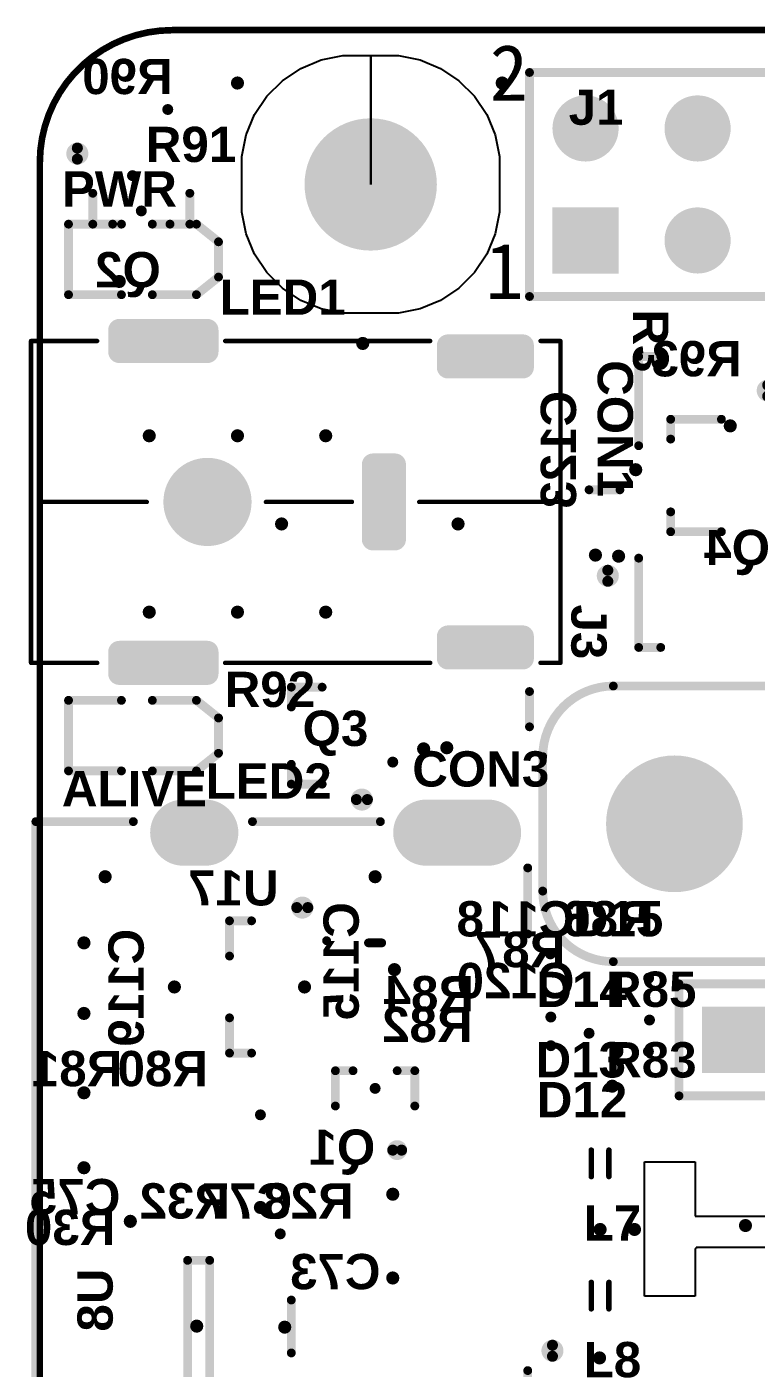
# Model space of a CAD drawing. Extents: x -0.3 to 75.5, y -0.2 to 56.1.
# Drawn here: x -0.29 to 16.24, y 25.65 to 56.08 of the extents above; entities that cross this region are included whole.
import ezdxf

# ---------------------------------------------------------------- set-up
doc = ezdxf.new("R2010")
doc.units = 0
doc.layers.get('0').update_dxf_attribs({"linetype": 'CONTINUOUS'})
for name, color, linetype in [('BOTTOMOVERLAY', 54, 'CONTINUOUS'), ('KEEPOUTLAYER', 6, 'CONTINUOUS'), ('MULTILAYER', 9, 'CONTINUOUS'), ('PADHOLELAYER', 156, 'CONTINUOUS'), ('TOPOVERLAY', 2, 'CONTINUOUS'), ('VIAHOLELAYER', 16, 'CONTINUOUS')]:
    doc.layers.add(name, color=color, linetype=linetype)
doc.styles.add('ARIAL', font='arialbd.ttf', dxfattribs={"height": 0.2})

# ---------------------------------------------------------------- blocks, each defined once
blk = doc.blocks.new('SOT23_6L_JW5057C_B_14')
at = {"layer": 'BOTTOMOVERLAY', "const_width": 0.1999996}
for points in [[(-0.2499995, 1.49999954), (0.2499995, 1.49999954)], [(-0.2499995, -1.49999954), (-0.2499995, 1.49999954)], [(0.2499995, -1.49999954), (0.2499995, 1.49999954)], [(-0.2499995, -1.49999954), (0.2499995, -1.49999954)]]:
    blk.add_lwpolyline(points, dxfattribs=at)
at = {"layer": 'BOTTOMOVERLAY'}
for points, const_width in [([(-0.2999994, 1.49999954, 1), (-0.1999996, 1.49999954, 1)], 0.0999998), ([(-0.2999994, 1.49999954, 1), (-0.1999996, 1.49999954, 1)], 0.0999998), ([(0.1999996, 1.49999954, 1), (0.2999994, 1.49999954, 1)], 0.0999998), ([(0.1999996, 1.49999954, 1), (0.2999994, 1.49999954, 1)], 0.0999998), ([(-0.2999994, -1.49999954, 1), (-0.1999996, -1.49999954, 1)], 0.0999998), ([(-0.2999994, -1.49999954, 1), (-0.1999996, -1.49999954, 1)], 0.0999998), ([(0.1999996, -1.49999954, 1), (0.2999994, -1.49999954, 1)], 0.0999998), ([(0.1999996, -1.49999954, 1), (0.2999994, -1.49999954, 1)], 0.0999998), ([(-1.07499912, -1.80000148, 1), (-1.32500116, -1.80000148, 1)], 0.2499995), ([(-1.3875004, -1.80000148, 1), (-1.26250192, -1.80000148, 1)], 0.12499848), ([(-1.13749836, -1.80000148, 1), (-1.01249988, -1.80000148, 1)], 0.12499848)]:
    blk.add_lwpolyline(points, format="xyb", close=True, dxfattribs=dict(at, const_width=const_width))
blk = doc.blocks.new('DIODES_SOT323_3_L_21')
at = {"layer": 'TOPOVERLAY'}
for points, const_width in [([(-0.77499718, 1.45000218, 1), (-1.02499922, 1.45000218, 1)], 0.2499995), ([(-1.08749846, 1.45000218, 1), (-0.96249998, 1.45000218, 1)], 0.12499848), ([(-0.83749642, 1.45000218, 1), (-0.7124979399999999, 1.45000218, 1)], 0.12499848), ([(-0.04999736, 1.10000034, 1), (0.05000244, 1.10000034, 1)], 0.0999998), ([(0.65000124, 1.10000034, 1), (0.75000104, 1.10000034, 1)], 0.0999998), ([(0.65000124, 1.10000034, 1), (0.75000104, 1.10000034, 1)], 0.0999998), ([(0.65000124, 0.65000124, 1), (0.75000104, 0.65000124, 1)], 0.0999998), ([(0.65000124, -0.6499986999999999, 1), (0.75000104, -0.6499986999999999, 1)], 0.0999998), ([(-0.04999736, -1.0999978, 1), (0.05000244, -1.0999978, 1)], 0.0999998), ([(0.65000124, -1.0999978, 1), (0.75000104, -1.0999978, 1)], 0.0999998), ([(0.65000124, -1.0999978, 1), (0.75000104, -1.0999978, 1)], 0.0999998)]:
    blk.add_lwpolyline(points, format="xyb", close=True, dxfattribs=dict(at, const_width=const_width))
at = {"layer": 'TOPOVERLAY', "const_width": 0.1999996}
for points in [[(0.7000011399999999, 1.10000034), (2.54e-06, 1.10000034)], [(0.7000011399999999, 1.10000034), (0.7000011399999999, 0.65000124)], [(0.7000011399999999, -0.6499986999999999), (0.7000011399999999, -1.0999978)], [(0.7000011399999999, -1.0999978), (2.54e-06, -1.0999978)]]:
    blk.add_lwpolyline(points, dxfattribs=at)
blk = doc.blocks.new('1_6X0_8X0_6_22')
at = {"layer": 'TOPOVERLAY', "const_width": 0.1999996}
for points in [[(-1.54999944, 0.8000009399999999), (-0.3499993, 0.8000009399999999)], [(-1.54999944, -0.8000009399999999), (-1.54999944, 0.8000009399999999)], [(0.35000184, 0.8000009399999999), (1.34999984, 0.8000009399999999)], [(1.34999984, 0.8000009399999999), (1.85000138, 0.3999992)], [(1.85000138, -0.3999992), (1.85000138, 0.3999992)], [(1.34999984, -0.8000009399999999), (1.85000138, -0.3999992)], [(-1.54999944, -0.8000009399999999), (-0.3499993, -0.8000009399999999)], [(0.35000184, -0.8000009399999999), (1.34999984, -0.8000009399999999)]]:
    blk.add_lwpolyline(points, dxfattribs=at)
at = {"layer": 'TOPOVERLAY', "const_width": 0.0999998}
for points in [[(-1.59999934, 0.8000009399999999, 1), (-1.49999954, 0.8000009399999999, 1)], [(-1.59999934, 0.8000009399999999, 1), (-1.49999954, 0.8000009399999999, 1)], [(-0.3999992, 0.8000009399999999, 1), (-0.2999994, 0.8000009399999999, 1)], [(0.30000194, 0.8000009399999999, 1), (0.40000174, 0.8000009399999999, 1)], [(1.29999994, 0.8000009399999999, 1), (1.39999974, 0.8000009399999999, 1)], [(1.29999994, 0.8000009399999999, 1), (1.39999974, 0.8000009399999999, 1)], [(1.80000148, 0.3999992, 1), (1.90000128, 0.3999992, 1)], [(1.80000148, 0.3999992, 1), (1.90000128, 0.3999992, 1)], [(1.80000148, -0.3999992, 1), (1.90000128, -0.3999992, 1)], [(1.80000148, -0.3999992, 1), (1.90000128, -0.3999992, 1)], [(-1.59999934, -0.8000009399999999, 1), (-1.49999954, -0.8000009399999999, 1)], [(-1.59999934, -0.8000009399999999, 1), (-1.49999954, -0.8000009399999999, 1)], [(-0.3999992, -0.8000009399999999, 1), (-0.2999994, -0.8000009399999999, 1)], [(0.30000194, -0.8000009399999999, 1), (0.40000174, -0.8000009399999999, 1)], [(1.29999994, -0.8000009399999999, 1), (1.39999974, -0.8000009399999999, 1)], [(1.29999994, -0.8000009399999999, 1), (1.39999974, -0.8000009399999999, 1)]]:
    blk.add_lwpolyline(points, format="xyb", close=True, dxfattribs=at)
blk = doc.blocks.new('1_6X0_8X0_6_23')
at = {"layer": 'TOPOVERLAY', "const_width": 0.1999996}
for points in [[(-1.54999944, 0.8000009399999999), (-0.3499993, 0.8000009399999999)], [(-1.54999944, -0.8000009399999999), (-1.54999944, 0.8000009399999999)], [(0.35000184, 0.8000009399999999), (1.34999984, 0.8000009399999999)], [(1.34999984, 0.8000009399999999), (1.85000138, 0.3999992)], [(1.85000138, -0.3999992), (1.85000138, 0.3999992)], [(1.34999984, -0.8000009399999999), (1.85000138, -0.3999992)], [(-1.54999944, -0.8000009399999999), (-0.3499993, -0.8000009399999999)], [(0.35000184, -0.8000009399999999), (1.34999984, -0.8000009399999999)]]:
    blk.add_lwpolyline(points, dxfattribs=at)
at = {"layer": 'TOPOVERLAY', "const_width": 0.0999998}
for points in [[(-1.59999934, 0.8000009399999999, 1), (-1.49999954, 0.8000009399999999, 1)], [(-1.59999934, 0.8000009399999999, 1), (-1.49999954, 0.8000009399999999, 1)], [(-0.3999992, 0.8000009399999999, 1), (-0.2999994, 0.8000009399999999, 1)], [(0.30000194, 0.8000009399999999, 1), (0.40000174, 0.8000009399999999, 1)], [(1.29999994, 0.8000009399999999, 1), (1.39999974, 0.8000009399999999, 1)], [(1.29999994, 0.8000009399999999, 1), (1.39999974, 0.8000009399999999, 1)], [(1.80000148, 0.3999992, 1), (1.90000128, 0.3999992, 1)], [(1.80000148, 0.3999992, 1), (1.90000128, 0.3999992, 1)], [(1.80000148, -0.3999992, 1), (1.90000128, -0.3999992, 1)], [(1.80000148, -0.3999992, 1), (1.90000128, -0.3999992, 1)], [(-1.59999934, -0.8000009399999999, 1), (-1.49999954, -0.8000009399999999, 1)], [(-1.59999934, -0.8000009399999999, 1), (-1.49999954, -0.8000009399999999, 1)], [(-0.3999992, -0.8000009399999999, 1), (-0.2999994, -0.8000009399999999, 1)], [(0.30000194, -0.8000009399999999, 1), (0.40000174, -0.8000009399999999, 1)], [(1.29999994, -0.8000009399999999, 1), (1.39999974, -0.8000009399999999, 1)], [(1.29999994, -0.8000009399999999, 1), (1.39999974, -0.8000009399999999, 1)]]:
    blk.add_lwpolyline(points, format="xyb", close=True, dxfattribs=at)
blk = doc.blocks.new('MOUNTING_HOLE_3_0MM_32')
at = {"layer": 'MULTILAYER'}
h = blk.add_hatch(color=9, dxfattribs=at)
edge = h.paths.add_edge_path()
edge.add_arc((-7.62e-06, 7.62e-06), 1.49999954, 0, 360)
at = {"layer": 'PADHOLELAYER'}
h = blk.add_hatch(color=156, dxfattribs=at)
edge = h.paths.add_edge_path()
edge.add_arc((-7.62e-06, 7.62e-06), 1.49999954, 0, 360)
at = {"layer": 'MULTILAYER'}
for p, q in [((-1.58414212, 2.63191752), (-1.1218926, 2.8233878)), ((-1.1218926, 2.8233878), (-0.63116968, 2.921)), ((-0.63116968, 2.921), (-0.3809999999999999, 2.921)), ((-0.3809999999999999, 2.921), (-0.3809999999999999, 2.921)), ((-0.3809999999999999, 2.921), (0, 2.921)), ((0, 2.921), (-7.62e-06, 7.62e-06)), ((-7.62e-06, 7.62e-06), (-7.62e-06, 2.921)), ((-7.62e-06, 2.921), (0.3809999999999999, 2.921)), ((0.3809999999999999, 2.921), (0.63116714, 2.921)), ((0.63116714, 2.921), (1.12189006, 2.8233878)), ((1.12189006, 2.8233878), (1.58413958, 2.63191752)), ((-2.00015602, 2.353945), (-1.58414212, 2.63191752)), ((1.58413958, 2.63191752), (2.00015348, 2.353945)), ((-2.35394754, 2.00015348), (-2.00015602, 2.353945)), ((2.00015348, 2.353945), (2.353945, 2.00015348)), ((-2.63192006, 1.58413958), (-2.35394754, 2.00015348)), ((2.353945, 2.00015348), (2.63191752, 1.58413958)), ((-2.82339034, 1.12189006), (-2.63192006, 1.58413958)), ((2.63191752, 1.58413958), (2.8233878, 1.12189006)), ((-2.921, 0.63116714), (-2.82339034, 1.12189006)), ((2.8233878, 1.12189006), (2.921, 0.63116714)), ((-2.921, 0.3809999999999999), (-2.921, 0.63116714)), ((2.921, 0.63116714), (2.921, 0.3809999999999999)), ((-2.921, -0.3809999999999999), (-2.921, 0.3809999999999999)), ((2.921, 0.3809999999999999), (2.921, 0.3809999999999999)), ((2.921, 0.3809999999999999), (2.921, -0.3809999999999999)), ((-2.921, -0.63116968), (-2.921, -0.3809999999999999)), ((-2.921, -0.3809999999999999), (-2.921, -0.3809999999999999)), ((2.921, -0.3809999999999999), (2.921, -0.63116968)), ((-2.82339034, -1.1218926), (-2.921, -0.63116968)), ((2.921, -0.63116968), (2.8233878, -1.1218926)), ((-2.63192006, -1.58414212), (-2.82339034, -1.1218926)), ((2.8233878, -1.1218926), (2.63191752, -1.58414212)), ((-2.35394754, -2.00015602), (-2.63192006, -1.58414212)), ((2.63191752, -1.58414212), (2.353945, -2.00015602)), ((-2.00015602, -2.35394754), (-2.35394754, -2.00015602)), ((2.353945, -2.00015602), (2.00015348, -2.35394754)), ((-1.58414212, -2.63192006), (-2.00015602, -2.35394754)), ((2.00015348, -2.35394754), (1.58413958, -2.63192006)), ((-1.1218926, -2.82339034), (-1.58414212, -2.63192006)), ((1.58413958, -2.63192006), (1.12189006, -2.82339034)), ((-0.63116968, -2.921), (-1.1218926, -2.82339034)), ((-0.3809999999999999, -2.921), (-0.63116968, -2.921)), ((0.3809999999999999, -2.921), (-0.3809999999999999, -2.921)), ((0.63116714, -2.921), (0.3809999999999999, -2.921)), ((0.3809999999999999, -2.921), (0.3809999999999999, -2.921)), ((1.12189006, -2.82339034), (0.63116714, -2.921))]:
    blk.add_line(p, q, dxfattribs=at)
blk = doc.blocks.new('HEAT_SINK_40X40_55MM_34')
at = {"layer": 'MULTILAYER'}
h = blk.add_hatch(color=9, dxfattribs=at)
edge = h.paths.add_edge_path()
edge.add_arc((25.6149983, -10.00000032), 1.54999944, 0, 360)
at = {"layer": 'PADHOLELAYER'}
h = blk.add_hatch(color=156, dxfattribs=at)
edge = h.paths.add_edge_path()
edge.add_arc((25.6149983, -10.00000032), 1.54999944, 0, 360)
blk = doc.blocks.new('SOT23_3N_B_36')
at = {"layer": 'BOTTOMOVERLAY', "const_width": 0.1999996}
for points in [[(0.7000011399999999, 1.49999954), (0.20000214, 1.49999954)], [(0.7000011399999999, 1.49999954), (0.7000011399999999, 0.6999985999999999)], [(0.7000011399999999, -0.7000011399999999), (0.7000011399999999, -1.49999954)], [(0.7000011399999999, -1.49999954), (0.20000214, -1.49999954)]]:
    blk.add_lwpolyline(points, dxfattribs=at)
at = {"layer": 'BOTTOMOVERLAY'}
for points, const_width in [([(0.15000224, 1.49999954, 1), (0.25000204, 1.49999954, 1)], 0.0999998), ([(0.65000124, 1.49999954, 1), (0.75000104, 1.49999954, 1)], 0.0999998), ([(0.65000124, 1.49999954, 1), (0.75000104, 1.49999954, 1)], 0.0999998), ([(0.65000124, 0.6999985999999999, 1), (0.75000104, 0.6999985999999999, 1)], 0.0999998), ([(0.65000124, -0.7000011399999999, 1), (0.75000104, -0.7000011399999999, 1)], 0.0999998), ([(0.15000224, -1.49999954, 1), (0.25000204, -1.49999954, 1)], 0.0999998), ([(0.65000124, -1.49999954, 1), (0.75000104, -1.49999954, 1)], 0.0999998), ([(0.65000124, -1.49999954, 1), (0.75000104, -1.49999954, 1)], 0.0999998), ([(-0.8249970799999999, -1.80000148, 1), (-1.07499912, -1.80000148, 1)], 0.2499995), ([(-1.13749836, -1.80000148, 1), (-1.01249988, -1.80000148, 1)], 0.12499848), ([(-0.88749632, -1.80000148, 1), (-0.76249784, -1.80000148, 1)], 0.12499848)]:
    blk.add_lwpolyline(points, format="xyb", close=True, dxfattribs=dict(at, const_width=const_width))
blk = doc.blocks.new('SOT23_B_94')
at = {"layer": 'BOTTOMOVERLAY'}
for points, const_width in [([(-1.79999894, 1.0999978, 1), (-2.05000098, 1.0999978, 1)], 0.2499995), ([(-2.11250022, 1.0999978, 1), (-1.98750174, 1.0999978, 1)], 0.12499848), ([(-1.86249818, 1.0999978, 1), (-1.7374997, 1.0999978, 1)], 0.12499848), ([(-1.32500116, 0.04999736, 1), (-1.22500136, 0.04999736, 1)], 0.0999998), ([(1.22499882, 0.04999736, 1), (1.32499862, 0.04999736, 1)], 0.0999998), ([(-1.32500116, -1.10000288, 1), (-1.22500136, -1.10000288, 1)], 0.0999998), ([(-1.32500116, -1.10000288, 1), (-1.22500136, -1.10000288, 1)], 0.0999998), ([(-0.87499952, -1.10000288, 1), (-0.77499972, -1.10000288, 1)], 0.0999998), ([(0.77499972, -1.10000288, 1), (0.87499952, -1.10000288, 1)], 0.0999998), ([(1.22499882, -1.10000288, 1), (1.32499862, -1.10000288, 1)], 0.0999998), ([(1.22500136, -1.10000288, 1), (1.32500116, -1.10000288, 1)], 0.0999998)]:
    blk.add_lwpolyline(points, format="xyb", close=True, dxfattribs=dict(at, const_width=const_width))
at = {"layer": 'BOTTOMOVERLAY', "const_width": 0.1999996}
for points in [[(-1.27500126, -1.10000288), (-1.27500126, 0.04999736)], [(1.27499872, -1.10000288), (1.27499872, 0.04999736)], [(-0.8249996199999998, -1.10000288), (-1.27500126, -1.10000288)], [(1.27500126, -1.10000288), (0.8249996199999998, -1.10000288)]]:
    blk.add_lwpolyline(points, dxfattribs=at)
blk = doc.blocks.new('12505HS_02_101')
at = {"layer": 'TOPOVERLAY'}
for points, const_width in [([(1.92499996, 1.77499772), (-1.92499742, 1.77499772)], 0.1499997), ([(-3.29999594, -1.9250025), (-3.29999594, -1.42500096)], 0.1999996), ([(3.300001019999999, -1.9250025), (3.300001019999999, -1.42500096)], 0.1999996), ([(-1.27499618, -1.9250025), (-3.29999594, -1.9250025)], 0.1999996), ([(3.300001019999999, -1.9250025), (1.27500126, -1.9250025)], 0.1999996)]:
    blk.add_lwpolyline(points, dxfattribs=dict(at, const_width=const_width))
for points, const_width in [([(-1.96249798, 1.77499772, 1), (-1.88749686, 1.77499772, 1)], 0.07499858), ([(1.8874994, 1.77499772, 1), (1.96250052, 1.77499772, 1)], 0.07499858), ([(-3.34999584, -1.42500096, 1), (-3.24999604, -1.42500096, 1)], 0.0999998), ([(3.25000112, -1.42500096, 1), (3.35000092, -1.42500096, 1)], 0.0999998), ([(-3.34999584, -1.9250025, 1), (-3.24999604, -1.9250025, 1)], 0.0999998), ([(-3.34999584, -1.9250025, 1), (-3.24999604, -1.9250025, 1)], 0.0999998), ([(-1.32499608, -1.9250025, 1), (-1.22499628, -1.9250025, 1)], 0.0999998), ([(1.22500136, -1.9250025, 1), (1.32500116, -1.9250025, 1)], 0.0999998), ([(3.25000112, -1.9250025, 1), (3.35000092, -1.9250025, 1)], 0.0999998), ([(3.25000112, -1.9250025, 1), (3.35000092, -1.9250025, 1)], 0.0999998), ([(1.80000148, -2.6250011, 1), (1.54999944, -2.6250011, 1)], 0.2499995), ([(1.4875002, -2.6250011, 1), (1.61249868, -2.6250011, 1)], 0.12499848), ([(1.73750224, -2.6250011, 1), (1.86250072, -2.6250011, 1)], 0.12499848)]:
    blk.add_lwpolyline(points, format="xyb", close=True, dxfattribs=dict(at, const_width=const_width))
blk = doc.blocks.new('INDC1608N_103')
at = {"layer": 'TOPOVERLAY', "const_width": 0.1999996}
blk.add_lwpolyline([(-1.5999968, 0.39999412), (-1.5999968, -0.40000428)], dxfattribs=at)
at = {"layer": 'TOPOVERLAY', "const_width": 0.0999998}
for points in [[(-1.6499967, 0.39999412, 1), (-1.5499969, 0.39999412, 1)], [(-1.6499967, -0.40000428, 1), (-1.5499969, -0.40000428, 1)]]:
    blk.add_lwpolyline(points, format="xyb", close=True, dxfattribs=at)
blk = doc.blocks.new('FD05015_19_106')
at = {"layer": 'MULTILAYER'}
h = blk.add_hatch(color=9, dxfattribs=at)
edge = h.paths.add_edge_path()
edge.add_arc((-7.250000739999999, -1.46000216), 0.7499985, 180, 360)
edge.add_line((-6.500002239999999, -1.46000216), (-6.500002239999999, -0.0599998799999999))
edge.add_arc((-7.250000739999999, -0.05999988), 0.7499985, 0, 180)
edge.add_line((-7.999999239999999, -0.0599998799999999), (-7.999999239999999, -1.46000216))
h = blk.add_hatch(color=9, dxfattribs=at)
edge = h.paths.add_edge_path()
edge.add_arc((7.250000739999999, -1.46000216), 0.7499985, 180, 360)
edge.add_line((7.999999239999999, -1.46000216), (7.999999239999999, -0.0599998799999999))
edge.add_arc((7.250000739999999, -0.05999988), 0.7499985, 0, 180)
edge.add_line((6.500002239999999, -0.0599998799999999), (6.500002239999999, -1.46000216))
h = blk.add_hatch(color=9, dxfattribs=at)
edge = h.paths.add_edge_path()
edge.add_arc((-7.250000739999999, -6.970001299999999), 0.7499985, 180, 360)
edge.add_line((-6.500002239999999, -6.970001299999999), (-6.500002239999999, -6.46999722))
edge.add_arc((-7.250000739999999, -6.46999722), 0.7499985, 0, 180)
edge.add_line((-7.999999239999999, -6.46999722), (-7.999999239999999, -6.970001299999999))
h = blk.add_hatch(color=9, dxfattribs=at)
edge = h.paths.add_edge_path()
edge.add_arc((7.250000739999999, -6.970001299999999), 0.7499985, 180, 360)
edge.add_line((7.999999239999999, -6.970001299999999), (7.999999239999999, -6.46999722))
edge.add_arc((7.250000739999999, -6.46999722), 0.7499985, 0, 180)
edge.add_line((6.500002239999999, -6.46999722), (6.500002239999999, -6.970001299999999))
at = {"layer": 'PADHOLELAYER'}
h = blk.add_hatch(color=156, dxfattribs=at)
edge = h.paths.add_edge_path()
edge.add_arc((-7.250000739999999, -1.46000216), 0.4499991, 180, 360)
edge.add_line((-6.800001639999999, -1.46000216), (-6.800001639999999, -0.0599998799999999))
edge.add_arc((-7.250000739999999, -0.05999988), 0.4499991, 0, 180)
edge.add_line((-7.699999839999999, -0.0599998799999999), (-7.699999839999999, -1.46000216))
h = blk.add_hatch(color=156, dxfattribs=at)
edge = h.paths.add_edge_path()
edge.add_arc((7.250000739999999, -1.46000216), 0.4499991, 180, 360)
edge.add_line((7.699999839999999, -1.46000216), (7.699999839999999, -0.0599998799999999))
edge.add_arc((7.250000739999999, -0.05999988), 0.4499991, 0, 180)
edge.add_line((6.800001639999999, -0.0599998799999999), (6.800001639999999, -1.46000216))
h = blk.add_hatch(color=156, dxfattribs=at)
edge = h.paths.add_edge_path()
edge.add_arc((-7.250000739999999, -6.97000003), 0.4499991, 180, 360)
edge.add_line((-6.800001639999999, -6.97000003), (-6.800001639999999, -6.469998489999999))
edge.add_arc((-7.250000739999999, -6.469998489999999), 0.4499991, 0, 180)
edge.add_line((-7.699999839999999, -6.469998489999999), (-7.699999839999999, -6.97000003))
h = blk.add_hatch(color=156, dxfattribs=at)
edge = h.paths.add_edge_path()
edge.add_arc((7.250000739999999, -6.97000003), 0.4499991, 180, 360)
edge.add_line((7.699999839999999, -6.97000003), (7.699999839999999, -6.469998489999999))
edge.add_arc((7.250000739999999, -6.469998489999999), 0.4499991, 0, 180)
edge.add_line((6.800001639999999, -6.469998489999999), (6.800001639999999, -6.97000003))
at = {"layer": 'TOPOVERLAY'}
for points, const_width in [([(4.625002179999999, 1.39999974, 1), (4.37500014, 1.39999974, 1)], 0.2499995), ([(4.3125009, 1.39999974, 1), (4.437499379999999, 1.39999974, 1)], 0.12499848), ([(4.56250294, 1.39999974, 1), (4.687501419999999, 1.39999974, 1)], 0.12499848), ([(-6.4999997, 0.8399983199999999, 1), (-6.399999899999999, 0.8399983199999999, 1)], 0.0999998), ([(-5.00000016, 0.8399983199999999, 1), (-4.90000036, 0.8399983199999999, 1)], 0.0999998), ([(4.90000036, 0.8399983199999999, 1), (5.00000016, 0.8399983199999999, 1)], 0.0999998), ([(6.399999899999999, 0.8399983199999999, 1), (6.4999997, 0.8399983199999999, 1)], 0.0999998), ([(-7.55000014, -2.50000008, 1), (-7.450000339999999, -2.50000008, 1)], 0.0999998), ([(7.450000339999999, -2.50000008, 1), (7.55000014, -2.50000008, 1)], 0.0999998), ([(-7.55000014, -5.39999936, 1), (-7.450000339999999, -5.39999936, 1)], 0.0999998), ([(7.450000339999999, -5.375000679999999, 1), (7.55000014, -5.375000679999999, 1)], 0.0999998), ([(-7.55000014, -8.09999904, 1), (-7.450000339999999, -8.09999904, 1)], 0.0999998), ([(7.450000339999999, -8.09999904, 1), (7.55000014, -8.09999904, 1)], 0.0999998), ([(-7.55000014, -10.31000224, 1), (-7.450000339999999, -10.31000224, 1)], 0.0999998), ([(-7.55000014, -10.31000224, 1), (-7.450000339999999, -10.31000224, 1)], 0.0999998), ([(7.450000339999999, -10.31000224, 1), (7.55000014, -10.31000224, 1)], 0.0999998), ([(7.450000339999999, -10.31000224, 1), (7.55000014, -10.31000224, 1)], 0.0999998)]:
    blk.add_lwpolyline(points, format="xyb", close=True, dxfattribs=dict(at, const_width=const_width))
at = {"layer": 'TOPOVERLAY', "const_width": 0.1999996}
for points in [[(-4.950000259999999, 0.8399983199999999), (-6.449999800000001, 0.8399983199999999)], [(6.449999800000001, 0.8399983199999999), (4.950000259999999, 0.8399983199999999)], [(-7.50000024, -5.39999936), (-7.50000024, -2.50000008)], [(7.50000024, -5.375000679999999), (7.50000024, -2.50000008)], [(-7.50000024, -10.31000224), (-7.50000024, -8.09999904)], [(7.50000024, -10.31000224), (7.50000024, -8.09999904)], [(7.50000024, -10.31000224), (-7.50000024, -10.31000224)]]:
    blk.add_lwpolyline(points, dxfattribs=at)
blk = doc.blocks.new('CAPC1005L_B_113')
at = {"layer": 'BOTTOMOVERLAY', "const_width": 0.1999996}
blk.add_lwpolyline([(0, 0.1499997), (0, -0.1499997)], dxfattribs=at)
at = {"layer": 'BOTTOMOVERLAY', "const_width": 0.0999998}
for points in [[(-0.0499999, 0.1499997, 1), (0.0499999, 0.1499997, 1)], [(-0.0499999, -0.1499997, 1), (0.0499999, -0.1499997, 1)]]:
    blk.add_lwpolyline(points, format="xyb", close=True, dxfattribs=at)
blk = doc.blocks.new('CAPC2012L_B_128')
at = {"layer": 'BOTTOMOVERLAY', "const_width": 0.1999996}
blk.add_lwpolyline([(-1.49999954, -0.5999987999999999), (-1.49999954, 0.6000013399999999)], dxfattribs=at)
at = {"layer": 'BOTTOMOVERLAY', "const_width": 0.0999998}
for points in [[(-1.54999944, 0.6000013399999999, 1), (-1.44999964, 0.6000013399999999, 1)], [(-1.54999944, -0.5999987999999999, 1), (-1.44999964, -0.5999987999999999, 1)]]:
    blk.add_lwpolyline(points, format="xyb", close=True, dxfattribs=at)
blk = doc.blocks.new('ICMEF2012X2L_154')
at = {"layer": 'TOPOVERLAY', "const_width": 0.12500102}
for points in [[(-0.1999996, 0.30000194), (-0.1999996, -0.29999686)], [(0.1999996, 0.30000194), (0.1999996, -0.29999686)]]:
    blk.add_lwpolyline(points, dxfattribs=at)
at = {"layer": 'TOPOVERLAY', "const_width": 0.06249924}
for points in [[(-0.23124922, 0.30000194, 1), (-0.16874998, 0.30000194, 1)], [(0.16874998, 0.30000194, 1), (0.23124922, 0.30000194, 1)], [(-0.23124922, -0.29999686, 1), (-0.16874998, -0.29999686, 1)], [(0.16874998, -0.29999686, 1), (0.23124922, -0.29999686, 1)]]:
    blk.add_lwpolyline(points, format="xyb", close=True, dxfattribs=at)
blk = doc.blocks.new('ICMEF2012X2L_181')
at = {"layer": 'TOPOVERLAY', "const_width": 0.12500102}
for points in [[(-0.1999996, 0.30000194), (-0.1999996, -0.29999686)], [(0.1999996, 0.30000194), (0.1999996, -0.29999686)]]:
    blk.add_lwpolyline(points, dxfattribs=at)
at = {"layer": 'TOPOVERLAY', "const_width": 0.06249924}
for points in [[(-0.23124922, 0.30000194, 1), (-0.16874998, 0.30000194, 1)], [(0.16874998, 0.30000194, 1), (0.23124922, 0.30000194, 1)], [(-0.23124922, -0.29999686, 1), (-0.16874998, -0.29999686, 1)], [(0.16874998, -0.29999686, 1), (0.23124922, -0.29999686, 1)]]:
    blk.add_lwpolyline(points, format="xyb", close=True, dxfattribs=at)
blk = doc.blocks.new('CAPC1608L_B_207')
at = {"layer": 'BOTTOMOVERLAY', "const_width": 0.1999996}
blk.add_lwpolyline([(-1.32506466, 0.3499993), (-1.32506466, -0.35000184)], dxfattribs=at)
at = {"layer": 'BOTTOMOVERLAY', "const_width": 0.0999998}
for points in [[(-1.37506456, 0.3499993, 1), (-1.27506476, 0.3499993, 1)], [(-1.37506456, -0.35000184, 1), (-1.27506476, -0.35000184, 1)]]:
    blk.add_lwpolyline(points, format="xyb", close=True, dxfattribs=at)
blk = doc.blocks.new('DIODES_SOT323_3_L_B_289')
at = {"layer": 'BOTTOMOVERLAY', "const_width": 0.1999996}
for points in [[(0.7000011399999999, 1.0999978), (2.54e-06, 1.0999978)], [(0.7000011399999999, 0.6499986999999999), (0.7000011399999999, 1.0999978)], [(0.7000011399999999, -1.10000034), (0.7000011399999999, -0.65000124)], [(0.7000011399999999, -1.10000034), (2.54e-06, -1.10000034)]]:
    blk.add_lwpolyline(points, dxfattribs=at)
at = {"layer": 'BOTTOMOVERLAY'}
for points, const_width in [([(-0.04999736, 1.0999978, 1), (0.05000244, 1.0999978, 1)], 0.0999998), ([(0.65000124, 1.0999978, 1), (0.75000104, 1.0999978, 1)], 0.0999998), ([(0.65000124, 1.0999978, 1), (0.75000104, 1.0999978, 1)], 0.0999998), ([(0.65000124, 0.6499986999999999, 1), (0.75000104, 0.6499986999999999, 1)], 0.0999998), ([(0.65000124, -0.65000124, 1), (0.75000104, -0.65000124, 1)], 0.0999998), ([(-0.77499718, -1.45000218, 1), (-1.02499922, -1.45000218, 1)], 0.2499995), ([(-0.04999736, -1.10000034, 1), (0.05000244, -1.10000034, 1)], 0.0999998), ([(0.65000124, -1.10000034, 1), (0.75000104, -1.10000034, 1)], 0.0999998), ([(0.65000124, -1.10000034, 1), (0.75000104, -1.10000034, 1)], 0.0999998), ([(-1.08749846, -1.45000218, 1), (-0.96249998, -1.45000218, 1)], 0.12499848), ([(-0.83749642, -1.45000218, 1), (-0.7124979399999999, -1.45000218, 1)], 0.12499848)]:
    blk.add_lwpolyline(points, format="xyb", close=True, dxfattribs=dict(at, const_width=const_width))
blk = doc.blocks.new('SC_89_B_306')
at = {"layer": 'BOTTOMOVERLAY'}
for points, const_width in [([(-0.3999992, 1.20000014, 1), (-0.5999987999999999, 1.20000014, 1)], 0.2499995), ([(-0.66249804, 1.20000014, 1), (-0.53749956, 1.20000014, 1)], 0.12499848), ([(-0.46249844, 1.20000014, 1), (-0.33749996, 1.20000014, 1)], 0.12499848), ([(-0.9501631999999999, 0.1999996, 1), (-0.8501634, 0.1999996, 1)], 0.0999998), ([(0.8500008399999999, 0.1999996, 1), (0.95000064, 0.1999996, 1)], 0.0999998), ([(-0.9501631999999999, -0.5999987999999999, 1), (-0.8501634, -0.5999987999999999, 1)], 0.0999998), ([(-0.9501631999999999, -0.5999987999999999, 1), (-0.8501634, -0.5999987999999999, 1)], 0.0999998), ([(-0.55016146, -0.5999987999999999, 1), (-0.45016166, -0.5999987999999999, 1)], 0.0999998), ([(0.4499991, -0.5999987999999999, 1), (0.5499989, -0.5999987999999999, 1)], 0.0999998), ([(0.8500008399999999, -0.5999987999999999, 1), (0.95000064, -0.5999987999999999, 1)], 0.0999998), ([(0.8500008399999999, -0.5999987999999999, 1), (0.95000064, -0.5999987999999999, 1)], 0.0999998)]:
    blk.add_lwpolyline(points, format="xyb", close=True, dxfattribs=dict(at, const_width=const_width))
at = {"layer": 'BOTTOMOVERLAY', "const_width": 0.1999996}
for points in [[(-0.9001632999999999, 0.1999996), (-0.9001632999999999, -0.5999987999999999)], [(0.90000074, 0.1999996), (0.90000074, -0.5999987999999999)], [(-0.50016156, -0.5999987999999999), (-0.9001632999999999, -0.5999987999999999)], [(0.90000074, -0.5999987999999999), (0.499999, -0.5999987999999999)]]:
    blk.add_lwpolyline(points, dxfattribs=at)
blk = doc.blocks.new('HDR1X2_307')
at = {"layer": 'MULTILAYER'}
blk.add_hatch(color=9, dxfattribs=at).paths.add_polyline_path([(-0.74999977, 0.74999977), (0.74999977, 0.74999977), (0.74999977, -0.74999977), (-0.74999977, -0.74999977)])
h = blk.add_hatch(color=9, dxfattribs=at)
edge = h.paths.add_edge_path()
edge.add_arc((2.54, 0), 0.7499985, 0, 360)
at = {"layer": 'PADHOLELAYER'}
h = blk.add_hatch(color=156, dxfattribs=at)
edge = h.paths.add_edge_path()
edge.add_arc((0, 0), 0.4499991, 0, 360)
h = blk.add_hatch(color=156, dxfattribs=at)
edge = h.paths.add_edge_path()
edge.add_arc((2.54, 0), 0.4499991, 0, 360)
at = {"layer": 'TOPOVERLAY', "const_width": 0.1999996}
for points in [[(-1.27, -1.27), (-1.27, 1.27)], [(-1.27, 1.27), (3.81, 1.27)], [(3.81, -1.27), (3.81, 1.27)], [(-1.27, -1.27), (3.81, -1.27)]]:
    blk.add_lwpolyline(points, dxfattribs=at)
at = {"layer": 'TOPOVERLAY', "const_width": 0.0999998}
for points in [[(-1.3199999, 1.27, 1), (-1.2200001, 1.27, 1)], [(-1.3199999, 1.27, 1), (-1.2200001, 1.27, 1)], [(3.7600001, 1.27, 1), (3.8599999, 1.27, 1)], [(3.7600001, 1.27, 1), (3.8599999, 1.27, 1)], [(-1.3199999, -1.27, 1), (-1.2200001, -1.27, 1)], [(-1.3199999, -1.27, 1), (-1.2200001, -1.27, 1)], [(3.7600001, -1.27, 1), (3.8599999, -1.27, 1)], [(3.7600001, -1.27, 1), (3.8599999, -1.27, 1)]]:
    blk.add_lwpolyline(points, format="xyb", close=True, dxfattribs=at)
blk = doc.blocks.new('HDR2X20_308')
at = {"layer": 'MULTILAYER'}
h = blk.add_hatch(color=9, dxfattribs=at)
edge = h.paths.add_edge_path()
edge.add_arc((0, 2.54), 0.7499985, 0, 360)
h = blk.add_hatch(color=9, dxfattribs=at)
edge = h.paths.add_edge_path()
edge.add_arc((2.54, 2.54), 0.7499985, 0, 360)
blk.add_hatch(color=9, dxfattribs=at).paths.add_polyline_path([(-0.74999977, 0.74999977), (0.74999977, 0.74999977), (0.74999977, -0.74999977), (-0.74999977, -0.74999977)])
h = blk.add_hatch(color=9, dxfattribs=at)
edge = h.paths.add_edge_path()
edge.add_arc((2.54, 0), 0.7499985, 0, 360)
at = {"layer": 'PADHOLELAYER'}
h = blk.add_hatch(color=156, dxfattribs=at)
edge = h.paths.add_edge_path()
edge.add_arc((0, 2.54), 0.4499991, 0, 360)
h = blk.add_hatch(color=156, dxfattribs=at)
edge = h.paths.add_edge_path()
edge.add_arc((2.54, 2.54), 0.4499991, 0, 360)
h = blk.add_hatch(color=156, dxfattribs=at)
edge = h.paths.add_edge_path()
edge.add_arc((0, 0), 0.4499991, 0, 360)
h = blk.add_hatch(color=156, dxfattribs=at)
edge = h.paths.add_edge_path()
edge.add_arc((2.54, 0), 0.4499991, 0, 360)
at = {"layer": 'TOPOVERLAY', "const_width": 0.1999996}
for points in [[(-1.27, -1.27), (-1.27, 3.81)], [(-1.27, 3.81), (49.52999999999999, 3.81)], [(-1.27, -1.27), (49.52999999999999, -1.27)]]:
    blk.add_lwpolyline(points, dxfattribs=at)
at = {"layer": 'TOPOVERLAY', "const_width": 0.0999998}
for points in [[(-1.3199999, 3.81, 1), (-1.2200001, 3.81, 1)], [(-1.3199999, 3.81, 1), (-1.2200001, 3.81, 1)], [(-1.3199999, -1.27, 1), (-1.2200001, -1.27, 1)], [(-1.3199999, -1.27, 1), (-1.2200001, -1.27, 1)]]:
    blk.add_lwpolyline(points, format="xyb", close=True, dxfattribs=at)
at = {"layer": 'TOPOVERLAY'}
for s, p in [('2', (-2.16999566, 3.17001906)), ('1', (-2.26999546, -1.3299821))]:
    blk.add_text(s, height=1.27, rotation=360, dxfattribs=at).set_placement(p)
blk = doc.blocks.new('DC_036A_310')
at = {"layer": 'MULTILAYER'}
h = blk.add_hatch(color=9, dxfattribs=at)
edge = h.paths.add_edge_path()
edge.add_arc((1.99999854, 3.90000109), 0.2499995, 90, 180)
edge.add_line((1.74999904, 3.90000109), (1.74999904, 3.39999955))
edge.add_arc((1.99999854, 3.39999955), 0.2499995, 180, 270)
edge.add_line((1.99999854, 3.15000005), (3.99999962, 3.15000005))
edge.add_arc((3.99999962, 3.39999955), 0.2499995, 270, 360)
edge.add_line((4.24999912, 3.39999955), (4.24999912, 3.90000109))
edge.add_arc((3.99999962, 3.90000109), 0.2499995, 0, 90)
edge.add_line((3.99999962, 4.150000589999999), (1.99999854, 4.150000589999999))
h = blk.add_hatch(color=9, dxfattribs=at)
edge = h.paths.add_edge_path()
edge.add_arc((9.44999888, 3.55000179), 0.2499995, 90, 180)
edge.add_line((9.199999380000001, 3.55000179), (9.199999380000001, 3.05000025))
edge.add_arc((9.44999888, 3.05000025), 0.2499995, 180, 270)
edge.add_line((9.44999888, 2.80000075), (11.15000056, 2.80000075))
edge.add_arc((11.15000056, 3.05000025), 0.2499995, 270, 360)
edge.add_line((11.40000006, 3.05000025), (11.40000006, 3.55000179))
edge.add_arc((11.15000056, 3.55000179), 0.2499995, 0, 90)
edge.add_line((11.15000056, 3.80000129), (9.44999888, 3.80000129))
h = blk.add_hatch(color=9, dxfattribs=at)
edge = h.paths.add_edge_path()
edge.add_arc((3.99999962, 0), 1.00000054, 0, 360)
h = blk.add_hatch(color=9, dxfattribs=at)
edge = h.paths.add_edge_path()
edge.add_arc((7.749998469999999, -0.8500008399999999), 0.2499995, 180, 270)
edge.add_line((7.749998469999999, -1.10000034), (8.250000009999999, -1.10000034))
edge.add_arc((8.250000009999999, -0.8500008399999999), 0.2499995, 270, 360)
edge.add_line((8.499999509999999, -0.8500008399999999), (8.499999509999999, 0.8500008399999999))
edge.add_arc((8.250000009999999, 0.8500008399999999), 0.2499995, 0, 90)
edge.add_line((8.250000009999999, 1.10000034), (7.749998469999999, 1.10000034))
edge.add_arc((7.749998469999999, 0.8500008399999999), 0.2499995, 90, 180)
edge.add_line((7.499998969999998, 0.8500008399999999), (7.499998969999998, -0.8500008399999999))
h = blk.add_hatch(color=9, dxfattribs=at)
edge = h.paths.add_edge_path()
edge.add_arc((9.44999888, -3.04999771), 0.2499995, 90, 180)
edge.add_line((9.199999380000001, -3.04999771), (9.199999380000001, -3.549999249999999))
edge.add_arc((9.44999888, -3.549999249999999), 0.2499995, 180, 270)
edge.add_line((9.44999888, -3.799998749999999), (11.15000056, -3.799998749999999))
edge.add_arc((11.15000056, -3.549999249999999), 0.2499995, 270, 360)
edge.add_line((11.40000006, -3.549999249999999), (11.40000006, -3.04999771))
edge.add_arc((11.15000056, -3.04999771), 0.2499995, 0, 90)
edge.add_line((11.15000056, -2.79999821), (9.44999888, -2.79999821))
h = blk.add_hatch(color=9, dxfattribs=at)
edge = h.paths.add_edge_path()
edge.add_arc((1.99999854, -3.39999955), 0.2499995, 90, 180)
edge.add_line((1.74999904, -3.39999955), (1.74999904, -3.90000109))
edge.add_arc((1.99999854, -3.90000109), 0.2499995, 180, 270)
edge.add_line((1.99999854, -4.150000589999999), (3.99999962, -4.150000589999999))
edge.add_arc((3.99999962, -3.90000109), 0.2499995, 270, 360)
edge.add_line((4.24999912, -3.90000109), (4.24999912, -3.39999955))
edge.add_arc((3.99999962, -3.39999955), 0.2499995, 0, 90)
edge.add_line((3.99999962, -3.15000005), (1.99999854, -3.15000005))
at = {"layer": 'PADHOLELAYER'}
h = blk.add_hatch(color=156, dxfattribs=at)
edge = h.paths.add_edge_path()
edge.add_arc((2.29999794, 3.65000032), 0.2999994, 90, 270)
edge.add_line((2.29999794, 3.35000092), (3.70000022, 3.35000092))
edge.add_arc((3.70000022, 3.65000032), 0.2999994, 270, 450)
edge.add_line((3.70000022, 3.94999972), (2.29999794, 3.94999972))
h = blk.add_hatch(color=156, dxfattribs=at)
edge = h.paths.add_edge_path()
edge.add_arc((9.72499833, 3.300001019999999), 0.27499818, 90, 270)
edge.add_line((9.72499833, 3.02500284), (10.87500111, 3.02500284))
edge.add_arc((10.87500111, 3.300001019999999), 0.27499818, 270, 450)
edge.add_line((10.87500111, 3.574999199999999), (9.72499833, 3.574999199999999))
h = blk.add_hatch(color=156, dxfattribs=at)
edge = h.paths.add_edge_path()
edge.add_arc((3.99999962, 0), 1.00000054, 0, 360)
h = blk.add_hatch(color=156, dxfattribs=at)
edge = h.paths.add_edge_path()
edge.add_arc((7.999999239999999, -0.57500139), 0.27499818, 180, 360)
edge.add_line((8.27499742, -0.57500139), (8.27499742, 0.57500139))
edge.add_arc((7.999999239999999, 0.57500139), 0.27499818, 0, 180)
edge.add_line((7.725001059999999, 0.57500139), (7.725001059999999, -0.57500139))
h = blk.add_hatch(color=156, dxfattribs=at)
edge = h.paths.add_edge_path()
edge.add_arc((9.72499833, -3.299998479999999), 0.27499818, 90, 270)
edge.add_line((9.72499833, -3.574996659999999), (10.87500111, -3.574996659999999))
edge.add_arc((10.87500111, -3.299998479999999), 0.27499818, 270, 450)
edge.add_line((10.87500111, -3.025000299999999), (9.72499833, -3.025000299999999))
h = blk.add_hatch(color=156, dxfattribs=at)
edge = h.paths.add_edge_path()
edge.add_arc((2.29999794, -3.65000032), 0.2999994, 90, 270)
edge.add_line((2.29999794, -3.94999972), (3.70000022, -3.94999972))
edge.add_arc((3.70000022, -3.65000032), 0.2999994, 270, 450)
edge.add_line((3.70000022, -3.35000092), (2.29999794, -3.35000092))
at = {"layer": 'TOPOVERLAY', "const_width": 0.0999998}
for points in [[(0, 3.65000032), (1.49999954, 3.65000032)], [(0, -3.65000032), (0, 3.65000032)], [(0.1999996, -3.65000032), (0.1999996, 3.65000032)], [(4.39999882, 3.65000032), (9.049999679999999, 3.65000032)], [(11.54999976, 3.65000032), (11.99999886, 3.65000032)], [(11.99999886, -3.65000032), (11.99999886, 3.65000032)], [(0.1999996, 0), (2.62499856, 0)], [(5.324998239999999, 0), (7.274999419999999, 0)], [(8.80000018, 0), (11.49999986, 0)], [(11.49999986, 0), (11.99999886, 0)], [(0, -3.65000032), (1.49999954, -3.65000032)], [(4.39999882, -3.65000032), (9.049999679999999, -3.65000032)], [(11.54999976, -3.65000032), (11.99999886, -3.65000032)]]:
    blk.add_lwpolyline(points, dxfattribs=at)
at = {"layer": 'TOPOVERLAY', "const_width": 0.0499999}
for points in [[(-0.02499868, 3.65000032, 1), (0.02499868, 3.65000032, 1)], [(-0.02499868, 3.65000032, 1), (0.02499868, 3.65000032, 1)], [(0.17500092, 3.65000032, 1), (0.22499828, 3.65000032, 1)], [(1.47500086, 3.65000032, 1), (1.52499822, 3.65000032, 1)], [(4.37500014, 3.65000032, 1), (4.4249975, 3.65000032, 1)], [(9.025001, 3.65000032, 1), (9.074998359999999, 3.65000032, 1)], [(11.52500108, 3.65000032, 1), (11.57499844, 3.65000032, 1)], [(11.97500018, 3.65000032, 1), (12.02499754, 3.65000032, 1)], [(11.97500018, 3.65000032, 1), (12.02499754, 3.65000032, 1)], [(0.17500092, 0, 1), (0.22499828, 0, 1)], [(2.59999988, 0, 1), (2.64999724, 0, 1)], [(5.29999956, 0, 1), (5.34999692, 0, 1)], [(7.250000739999999, 0, 1), (7.299998099999999, 0, 1)], [(8.7750015, 0, 1), (8.82499886, 0, 1)], [(11.47500118, 0, 1), (11.52499854, 0, 1)], [(11.47500118, 0, 1), (11.52499854, 0, 1)], [(11.97500018, 0, 1), (12.02499754, 0, 1)], [(-0.02499868, -3.65000032, 1), (0.02499868, -3.65000032, 1)], [(-0.02499868, -3.65000032, 1), (0.02499868, -3.65000032, 1)], [(0.17500092, -3.65000032, 1), (0.22499828, -3.65000032, 1)], [(1.47500086, -3.65000032, 1), (1.52499822, -3.65000032, 1)], [(4.37500014, -3.65000032, 1), (4.4249975, -3.65000032, 1)], [(9.025001, -3.65000032, 1), (9.074998359999999, -3.65000032, 1)], [(11.52500108, -3.65000032, 1), (11.57499844, -3.65000032, 1)], [(11.97500018, -3.65000032, 1), (12.02499754, -3.65000032, 1)], [(11.97500018, -3.65000032, 1), (12.02499754, -3.65000032, 1)]]:
    blk.add_lwpolyline(points, format="xyb", close=True, dxfattribs=at)

msp = doc.modelspace()

# ---------------------------------------------------------------- hatches: boundary and pattern name
at = {"layer": 'VIAHOLELAYER'}
h = msp.add_hatch(color=16, dxfattribs=at)
edge = h.paths.add_edge_path()
edge.add_arc((4.4800393, 54.80050762), 0.1499997, 0, 360)
h = msp.add_hatch(color=16, dxfattribs=at)
edge = h.paths.add_edge_path()
edge.add_arc((10.48004254, 54.80050762), 0.1499997, 0, 360)
h = msp.add_hatch(color=16, dxfattribs=at)
edge = h.paths.add_edge_path()
edge.add_arc((2.89999928, 54.20000082), 0.12499848, 0, 360)
h = msp.add_hatch(color=16, dxfattribs=at)
edge = h.paths.add_edge_path()
edge.add_arc((2.10000088, 52.69999874), 0.12499848, 0, 360)
h = msp.add_hatch(color=16, dxfattribs=at)
edge = h.paths.add_edge_path()
edge.add_arc((2.30000048, 51.90000033999999), 0.12499848, 0, 360)
h = msp.add_hatch(color=16, dxfattribs=at)
edge = h.paths.add_edge_path()
edge.add_arc((1.79999894, 50.300001), 0.1499997, 0, 360)
h = msp.add_hatch(color=16, dxfattribs=at)
edge = h.paths.add_edge_path()
edge.add_arc((7.319375759999999, 48.89445136), 0.1499997, 0, 360)
h = msp.add_hatch(color=16, dxfattribs=at)
edge = h.paths.add_edge_path()
edge.add_arc((15.6503243, 47.02501135999999), 0.1499997, 0, 360)
h = msp.add_hatch(color=16, dxfattribs=at)
edge = h.paths.add_edge_path()
edge.add_arc((2.48003822, 46.8005033), 0.1499997, 0, 360)
h = msp.add_hatch(color=16, dxfattribs=at)
edge = h.paths.add_edge_path()
edge.add_arc((4.4800393, 46.8005033), 0.1499997, 0, 360)
h = msp.add_hatch(color=16, dxfattribs=at)
edge = h.paths.add_edge_path()
edge.add_arc((6.48004038, 46.8005033), 0.1499997, 0, 360)
h = msp.add_hatch(color=16, dxfattribs=at)
edge = h.paths.add_edge_path()
edge.add_arc((13.50748378, 46.03066486), 0.1499997, 0, 360)
h = msp.add_hatch(color=16, dxfattribs=at)
edge = h.paths.add_edge_path()
edge.add_arc((5.48003984, 44.80050222), 0.1499997, 0, 360)
h = msp.add_hatch(color=16, dxfattribs=at)
edge = h.paths.add_edge_path()
edge.add_arc((9.480042, 44.80050222), 0.1499997, 0, 360)
h = msp.add_hatch(color=16, dxfattribs=at)
edge = h.paths.add_edge_path()
edge.add_arc((12.5943741, 44.0944508), 0.1499997, 0, 360)
h = msp.add_hatch(color=16, dxfattribs=at)
edge = h.paths.add_edge_path()
edge.add_arc((13.11937432, 44.06944958), 0.1499997, 0, 360)
h = msp.add_hatch(color=16, dxfattribs=at)
edge = h.paths.add_edge_path()
edge.add_arc((2.48003822, 42.80050113999999), 0.1499997, 0, 360)
h = msp.add_hatch(color=16, dxfattribs=at)
edge = h.paths.add_edge_path()
edge.add_arc((4.4800393, 42.80050113999999), 0.1499997, 0, 360)
h = msp.add_hatch(color=16, dxfattribs=at)
edge = h.paths.add_edge_path()
edge.add_arc((6.48004038, 42.80050113999999), 0.1499997, 0, 360)
h = msp.add_hatch(color=16, dxfattribs=at)
edge = h.paths.add_edge_path()
edge.add_arc((9.2250006, 39.72500056), 0.1499997, 0, 360)
h = msp.add_hatch(color=16, dxfattribs=at)
edge = h.paths.add_edge_path()
edge.add_arc((8.700000379999999, 39.69999934), 0.1499997, 0, 360)
h = msp.add_hatch(color=16, dxfattribs=at)
edge = h.paths.add_edge_path()
edge.add_arc((7.999999239999999, 39.39999994), 0.12499848, 0, 360)
h = msp.add_hatch(color=16, dxfattribs=at)
edge = h.paths.add_edge_path()
edge.add_arc((1.48003768, 36.8004979), 0.1499997, 0, 360)
h = msp.add_hatch(color=16, dxfattribs=at)
edge = h.paths.add_edge_path()
edge.add_arc((7.600000039999999, 36.80000006), 0.1499997, 0, 360)
h = msp.add_hatch(color=16, dxfattribs=at)
edge = h.paths.add_edge_path()
edge.add_arc((1.00000054, 35.30000052), 0.1499997, 0, 360)
h = msp.add_hatch(color=16, dxfattribs=at)
edge = h.paths.add_edge_path()
edge.add_arc((11.57500098, 35.05000102), 0.12499848, 0, 360)
h = msp.add_hatch(color=16, dxfattribs=at)
edge = h.paths.add_edge_path()
edge.add_arc((8.038053519999998, 34.69308022), 0.1499997, 0, 360)
h = msp.add_hatch(color=16, dxfattribs=at)
edge = h.paths.add_edge_path()
edge.add_arc((3.0500066, 34.30001522), 0.1499997, 0, 360)
h = msp.add_hatch(color=16, dxfattribs=at)
edge = h.paths.add_edge_path()
edge.add_arc((6.000000699999999, 34.29999998), 0.1499997, 0, 360)
h = msp.add_hatch(color=16, dxfattribs=at)
edge = h.paths.add_edge_path()
edge.add_arc((13.80000034, 34.49999958), 0.12499848, 0, 360)
h = msp.add_hatch(color=16, dxfattribs=at)
edge = h.paths.add_edge_path()
edge.add_arc((1.00000054, 33.70000118), 0.1499997, 0, 360)
h = msp.add_hatch(color=16, dxfattribs=at)
edge = h.paths.add_edge_path()
edge.add_arc((11.5830858, 33.6177509), 0.12499848, 0, 360)
h = msp.add_hatch(color=16, dxfattribs=at)
edge = h.paths.add_edge_path()
edge.add_arc((13.82000538, 33.5500091), 0.12499848, 0, 360)
h = msp.add_hatch(color=16, dxfattribs=at)
edge = h.paths.add_edge_path()
edge.add_arc((12.4500005, 33.24999954), 0.12499848, 0, 360)
h = msp.add_hatch(color=16, dxfattribs=at)
edge = h.paths.add_edge_path()
edge.add_arc((11.5830858, 32.96774966), 0.12499848, 0, 360)
h = msp.add_hatch(color=16, dxfattribs=at)
edge = h.paths.add_edge_path()
edge.add_arc((13.7954512, 32.83940092), 0.12499848, 0, 360)
h = msp.add_hatch(color=16, dxfattribs=at)
edge = h.paths.add_edge_path()
edge.add_arc((1.00000054, 31.8999997), 0.1499997, 0, 360)
h = msp.add_hatch(color=16, dxfattribs=at)
edge = h.paths.add_edge_path()
edge.add_arc((7.600000039999999, 31.9999995), 0.12499848, 0, 360)
h = msp.add_hatch(color=16, dxfattribs=at)
edge = h.paths.add_edge_path()
edge.add_arc((12.97500072, 32.0499994), 0.1499997, 0, 360)
h = msp.add_hatch(color=16, dxfattribs=at)
edge = h.paths.add_edge_path()
edge.add_arc((5.00000016, 31.4000007), 0.12499848, 0, 360)
h = msp.add_hatch(color=16, dxfattribs=at)
edge = h.paths.add_edge_path()
edge.add_arc((1.00000054, 30.20000056), 0.1499997, 0, 360)
h = msp.add_hatch(color=16, dxfattribs=at)
edge = h.paths.add_edge_path()
edge.add_arc((7.999999239999999, 29.59999922), 0.1499997, 0, 360)
h = msp.add_hatch(color=16, dxfattribs=at)
edge = h.paths.add_edge_path()
edge.add_arc((5.00000016, 29.29999982), 0.1499997, 0, 360)
h = msp.add_hatch(color=16, dxfattribs=at)
edge = h.paths.add_edge_path()
edge.add_arc((2.0509484, 28.98478836), 0.1499997, 0, 360)
h = msp.add_hatch(color=16, dxfattribs=at)
edge = h.paths.add_edge_path()
edge.add_arc((12.7, 28.79999828), 0.1499997, 0, 360)
h = msp.add_hatch(color=16, dxfattribs=at)
edge = h.paths.add_edge_path()
edge.add_arc((13.48004416, 28.80049358), 0.1499997, 0, 360)
h = msp.add_hatch(color=16, dxfattribs=at)
edge = h.paths.add_edge_path()
edge.add_arc((15.99550776, 28.88949518), 0.1499997, 0, 360)
h = msp.add_hatch(color=16, dxfattribs=at)
edge = h.paths.add_edge_path()
edge.add_arc((5.4500018, 28.70000101999999), 0.12499848, 0, 360)
h = msp.add_hatch(color=16, dxfattribs=at)
edge = h.paths.add_edge_path()
edge.add_arc((7.999999239999999, 27.70000048), 0.1499997, 0, 360)
h = msp.add_hatch(color=16, dxfattribs=at)
edge = h.paths.add_edge_path()
edge.add_arc((3.556322579999999, 26.60810782), 0.1499997, 0, 360)
h = msp.add_hatch(color=16, dxfattribs=at)
edge = h.paths.add_edge_path()
edge.add_arc((5.550954099999999, 26.58480078), 0.1499997, 0, 360)
h = msp.add_hatch(color=16, dxfattribs=at)
edge = h.paths.add_edge_path()
edge.add_arc((12.68805184, 25.88694848), 0.1499997, 0, 360)

# ---------------------------------------------------------------- linework, layer by layer
at = {"layer": 'KEEPOUTLAYER', "const_width": 0.1499997}
msp.add_lwpolyline([(5.08e-06, 53.00001338, -0.4142135623730951), (3.00000416, 56.00001245999999)], format="xyb", dxfattribs=at)
at = {"layer": 'KEEPOUTLAYER', "const_width": 0.07499858}
for points in [[(2.9625036, 56.00001245999999, 1), (3.03750472, 56.00001245999999, 1)], [(2.9625036, 56.00000484, 1), (3.03750472, 56.00000484, 1)], [(-0.03749548, 53.00001338, 1), (0.03750564, 53.00001338, 1)], [(-0.0374904, 53.00001338, 1), (0.03751072, 53.00001338, 1)]]:
    msp.add_lwpolyline(points, format="xyb", close=True, dxfattribs=at)
at = {"layer": 'KEEPOUTLAYER', "const_width": 0.1499997}
for points in [[(3.00000416, 56.00000484), (66.00000262, 56.00000992)], [(0, 2.99999908), (1.016e-05, 53.00001338)]]:
    msp.add_lwpolyline(points, dxfattribs=at)
at = {"layer": 'TOPOVERLAY'}
for p, q in [((13.7075799, 27.2883122), (13.7075799, 30.33774984)), ((13.7075799, 30.33774984), (14.85664288, 30.33774984)), ((14.85664288, 30.33774984), (14.85664288, 29.1002974)), ((14.85664288, 29.1002974), (16.88960046, 29.1002974)), ((14.87874088, 28.37108372), (14.85664288, 28.37108372)), ((14.85664288, 28.37108372), (14.85664288, 27.2883122)), ((16.88960046, 28.39318172), (14.87874088, 28.39318172)), ((14.87874088, 28.39318172), (14.87874088, 28.37108372)), ((14.85664288, 27.2883122), (13.7075799, 27.2883122))]:
    msp.add_line(p, q, dxfattribs=at)
at = {"layer": 'TOPOVERLAY', "const_width": 0.1999996}
for points in [[(11.40000514, 39.52501111999999, -0.4142135623730951), (13.00000448, 41.12501045999999)], [(13.00000448, 34.87361834, -0.4142135623730951), (11.40000514, 36.47361768)]]:
    msp.add_lwpolyline(points, format="xyb", dxfattribs=at)
for points in [[(13.00000448, 41.12501045999999), (20.00000572, 41.12501045999999)], [(11.40000514, 36.47501214), (11.40000514, 39.52501111999999)], [(6.50000224, 35.35001312), (6.50000478, 35.35001058)], [(13.00000448, 34.87361834), (20.00000572, 34.87361834)]]:
    msp.add_lwpolyline(points, dxfattribs=at)
at = {"layer": 'TOPOVERLAY', "const_width": 0.0999998}
for points in [[(12.95000458, 41.12501045999999, 1), (13.05000438, 41.12501045999999, 1)], [(12.95000458, 41.12501045999999, 1), (13.05000438, 41.12501045999999, 1)], [(11.35000524, 39.52501111999999, 1), (11.45000504, 39.52501111999999, 1)], [(11.35000524, 39.52501111999999, 1), (11.45000504, 39.52501111999999, 1)], [(11.35000524, 36.47501214, 1), (11.45000504, 36.47501214, 1)], [(11.35000524, 36.47361768, 1), (11.45000504, 36.47361768, 1)], [(6.45000234, 35.35001312, 1), (6.550002139999999, 35.35001312, 1)], [(6.450004879999999, 35.35001058, 1), (6.55000468, 35.35001058, 1)], [(12.95000458, 34.87361834, 1), (13.05000438, 34.87361834, 1)], [(12.95000458, 34.87361834, 1), (13.05000438, 34.87361834, 1)]]:
    msp.add_lwpolyline(points, format="xyb", close=True, dxfattribs=at)

# ---------------------------------------------------------------- block references
for name, p in [('MOUNTING_HOLE_3_0MM_32', (7.500007859999999, 52.49998643999999)), ('HDR2X20_308', (12.37000066, 51.22999406)), ('1_6X0_8X0_6_23', (2.20000322, 50.8000127)), ('DC_036A_310', (-0.19999452, 45.30001353999999)), ('1_6X0_8X0_6_22', (2.20000322, 40.00001144)), ('HDR1X2_307', (15.75999896, 33.09999984)), ('SOT23_6L_JW5057C_B_14', (3.6000055, 26.60001284)), ('CAPC2012L_B_128', (7.20000084, 26.60000014))]:
    msp.add_blockref(name, p)
for name, p, rotation in [('DIODES_SOT323_3_L_B_289', (2.30000556, 52.30001224), 270), ('12505HS_02_101', (15.50000456, 45.30001353999999), 270), ('HEAT_SINK_40X40_55MM_34', (40.00000382, 28.00001258), 180), ('SOT23_B_94', (15.40000476, 45.90001234), 270), ('CAPC1608L_B_207', (12.80000488, 46.90001288), 90), ('DIODES_SOT323_3_L_21', (6.400004979999999, 40.00001144), 180), ('INDC1608N_103', (9.50000386, 40.60001277999999), 180), ('FD05015_19_106', (10.22000496, 30.55001256), 270), ('SOT23_3N_B_36', (5.00000778, 34.30001267999999), 180), ('CAPC1005L_B_113', (7.600007659999999, 35.30001067999999), 90), ('SC_89_B_306', (7.600000039999999, 31.7999999), 180), ('ICMEF2012X2L_154', (12.7, 30.30000035999999), 180), ('ICMEF2012X2L_181', (12.7, 27.29999874), 180)]:
    msp.add_blockref(name, p, dxfattribs=dict(rotation=rotation))

# ---------------------------------------------------------------- texts
at = {"layer": 'BOTTOMOVERLAY', "style": 'ARIAL', "text_generation_flag": 2}
for s, p in [('R90', (3.00935136, 54.54881902)), ('Q2', (2.74159218, 50.1664986)), ('R93', (15.91156076, 48.14881912)), ('Q4', (16.5513512, 43.8664985)), ('U17', (5.41156144, 36.14863738)), ('C118', (12.11799456, 35.44550442)), ('R86', (13.91413778, 35.44881912)), ('R87', (11.91100996, 34.74882052)), ('C120', (12.11652136, 34.0453218)), ('R84', (9.843742059999999, 33.74883014)), ('R82', (9.80898216, 33.04881884)), ('R81', (1.86902344, 32.04881829999999)), ('R80', (3.8093523, 32.04881829999999)), ('Q1', (7.60163072, 30.26649776)), ('C75', (1.82518812, 29.14532144)), ('R32', (4.308983, 29.04863633999999)), ('C77', (5.72021716, 29.04532164)), ('R28', (7.11082398, 29.04881922)), ('R30', (1.70935142, 28.44863754)), ('C73', (7.72076942, 27.4453223))]:
    msp.add_text(s, height=0.8000009399999999, dxfattribs=at).set_placement(p)
for s, p in [('C123', (12.15467724, 47.81873088)), ('C115', (7.22967566, 36.22315336)), ('C119', (2.35449364, 35.61743702)), ('U8', (1.65118034, 27.91341636))]:
    msp.add_text(s, height=0.8000009399999999, rotation=90, dxfattribs=at).set_placement(p)
at = {"layer": 'TOPOVERLAY', "style": 'ARIAL'}
for s, p in [('J1', (11.98834026, 53.85363118)), ('R91', (2.40140744, 53.00917262)), ('LED1', (4.075193779999999, 49.54421637999999)), ('R92', (4.19101778, 40.64881888)), ('Q3', (5.95583264, 39.76650924)), ('CON3', (8.443160659999998, 38.84533506)), ('LED2', (3.76023124, 38.56921674)), ('D15', (12.08365122, 35.44863624)), ('D14', (11.25588808, 33.8442173)), ('R85', (12.83402056, 33.84881978)), ('D13', (11.23806998, 32.24863756)), ('R83', (12.83844016, 32.24882044)), ('D12', (11.2656493, 31.34421722)), ('L7', (12.3276487, 28.54642754)), ('L8', (12.32783412, 25.4488188))]:
    msp.add_text(s, height=0.8000009399999999, dxfattribs=at).set_placement(p)
for s, rotation, p in [('PWR', 360, (0.50000408, 52.00001284)), ('R3', 270, (13.44863706, 49.66360146)), ('CON1', 270, (12.64532142, 48.51430225999999)), ('J3', 270, (12.04863732, 42.97456226)), ('ALIVE', 360, (0.499999, 38.3999994))]:
    msp.add_text(s, height=0.8000009399999999, rotation=rotation, dxfattribs=at).set_placement(p)

doc.saveas('drawing.dxf')
